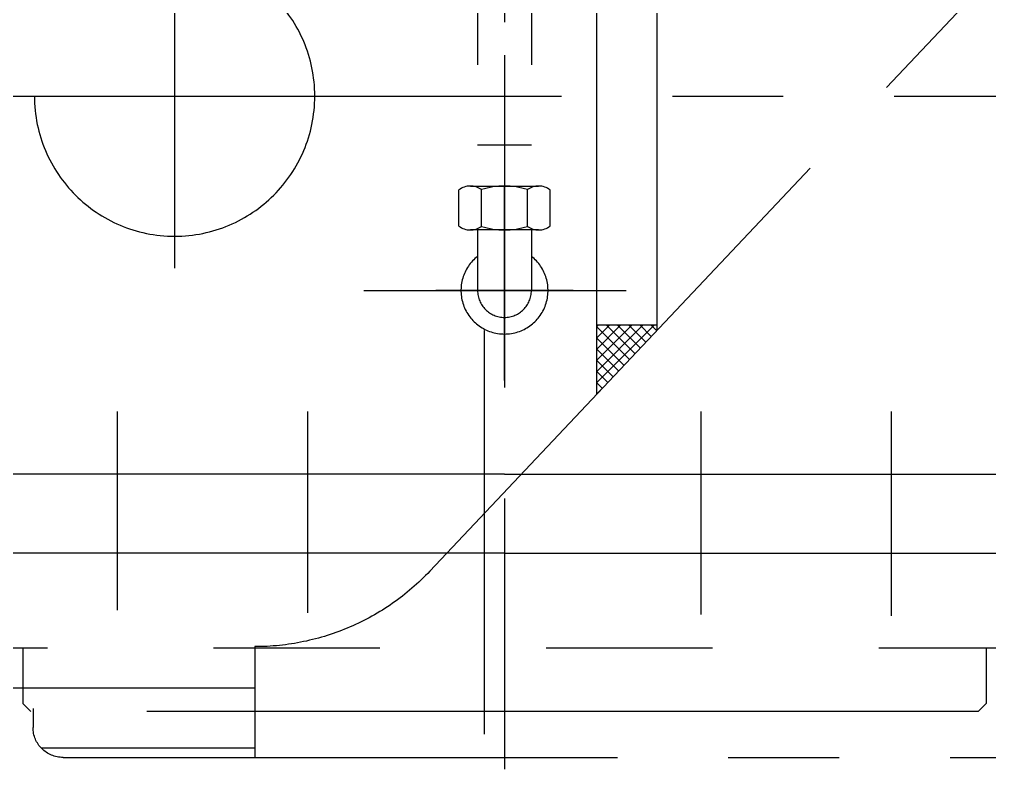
# Model space of a CAD drawing. Header units: millimetres. Extents: x 0 to 14700, y -398 to 10395.
# Drawn here: x 8946 to 9558, y 4662 to 5137 of the extents above; entities that cross this region are included whole.
import ezdxf

# ---------------------------------------------------------------- set-up
doc = ezdxf.new("R2010")
doc.units = ezdxf.units.MM
doc.header["$LTSCALE"] = 350
doc.linetypes.add('G', pattern=[2, 1.25, -0.25, 0.25, -0.25])
doc.linetypes.add('K', pattern=[2.5, 1.25, -0.25, 0.25, -0.25, 0.25, -0.25])
for name, color, linetype in [('01', 7, 'Continuous'), ('05', 142, 'G'), ('07', 6, 'K')]:
    doc.layers.add(name, color=color, linetype=linetype)

# ---------------------------------------------------------------- blocks, each defined once
blk = doc.blocks.new('A$C2F3B3551')
at = {"layer": '07', "linetype": 'K', "ltscale": 0.8}
h = blk.add_hatch(dxfattribs=at)
h.set_pattern_fill('_USER', color=6, scale=5, angle=45, style=0, double=1, pattern_type=0)
h.set_pattern_definition([(135, (11033.1927, -4964.1644), (3.535534, 3.535534), []), (45, (11033.1927, -4964.1644), (3.535534, -3.535534), [])])
h.paths.add_polyline_path([(813, 1768.86), (775, 1809.13), (775, 1812.43), (813, 1812.43)])
at = {"layer": '05', "color": 142, "linetype": 'G', "ltscale": 0.8}
for p, q in [((1079.6, 2053.37), (1079.6, 1848.56)), ((1185.32, 1957.23), (84.87, 1957.23))]:
    blk.add_line(p, q, dxfattribs=at)
at = {"layer": '05', "color": 4, "linetype": 'G', "ltscale": 0.8}
blk.add_line((884, 434.16), (884, 1809.24), dxfattribs=at)
at = {"layer": '07', "color": 6, "linetype": 'K', "ltscale": 0.8}
for p, q in [((775, 1809.13), (775, 2161.43)), ((813, 1768.86), (813, 2161.43)), ((918.45, 1657.11), (461.19, 2141.68)), ((775, 1812.43), (813, 1812.43)), ((1029, 1609.43), (1029, 1539.43)), ((7658, 1583.43), (1029, 1583.43)), ((8839, 1570.43), (1169, 1570.43)), ((1169, 1570.43), (1169, 1558.43)), ((1163.86, 1545.43), (1029, 1545.43)), ((1150, 1539.43), (356, 1539.43))]:
    blk.add_line(p, q, dxfattribs=at)
blk.add_circle((1079.6, 1957.23), 88.5, dxfattribs=at)
for centre, radius, start, end in [((1029, 1761.43), 152, 223.33928, 270), ((1150, 1558.43), 19, 270, 0)]:
    blk.add_arc(centre, radius, start, end, dxfattribs=at)
blk = doc.blocks.new('rtrtrt')
at = {"layer": '07', "color": 6, "linetype": 'K'}
for p, q in [((8099.72, 22091.48), (8099.72, 21480.32)), ((8082.72, 22064.45), (8082.72, 21550.45)), ((8116.72, 22064.45), (8116.72, 21550.45)), ((8082.72, 21576.45), (8116.72, 21576.45)), ((8070.85, 21525.14), (8070.85, 21547.99)), ((8078.17, 21550.45), (8121.27, 21550.45)), ((8085.29, 21524.97), (8085.29, 21548.16)), ((8114.15, 21524.97), (8114.15, 21548.16)), ((8128.59, 21525.14), (8128.59, 21547.99)), ((8099.72, 21527.87), (8099.72, 21441.03)), ((8121.27, 21522.68), (8078.17, 21522.68)), ((8082.72, 21522.68), (8082.72, 21484.45)), ((8116.72, 21522.68), (8116.72, 21484.45)), ((8010.8, 21484.45), (8176.45, 21484.45)), ((8143.14, 21484.45), (8056.3, 21484.45)), ((7855.39, 21282.57), (7855.39, 21407.94)), ((7975.64, 21280.72), (7975.64, 21407.94)), ((8223.8, 21279.74), (8223.8, 21407.94)), ((8344.05, 21278.97), (8344.05, 21407.94))]:
    blk.add_line(p, q, dxfattribs=at)
at = {"layer": '07', "color": 6, "linetype": 'K', "ltscale": 0.8}
for p, q in [((8099.72, 22053.11), (8099.72, 21182.04)), ((8099.72, 21427.63), (8099.72, 21549.94)), ((8099.72, 21368.45), (7338.37, 21368.45)), ((8099.72, 21368.45), (8861.07, 21368.45)), ((8099.72, 21318.45), (7338.37, 21318.45)), ((8099.72, 21318.45), (8861.07, 21318.45))]:
    blk.add_line(p, q, dxfattribs=at)
at = {"layer": '07', "color": 6, "linetype": 'K', "ltscale": 1.2}
for p, q in [((8861.07, 21258.45), (7338.37, 21258.45)), ((7795.62, 21258.45), (7795.62, 21223.45)), ((7795.62, 21258.45), (7795.62, 21223.45)), ((8403.82, 21258.45), (8403.82, 21223.45)), ((7800.62, 21218.45), (7795.62, 21223.45)), ((7800.62, 21218.45), (7795.62, 21223.45)), ((8398.82, 21218.45), (8403.82, 21223.45)), ((8398.82, 21218.45), (7800.62, 21218.45)), ((8398.82, 21218.45), (7800.62, 21218.45))]:
    blk.add_line(p, q, dxfattribs=at)
at = {"layer": '07', "color": 6, "linetype": 'K'}
for centre, radius, start, end in [((8078.18, 21538.29), 12.16, 54.26374, 127.05882), ((8099.72, 21503.82), 46.63, 71.9687, 108.0313), ((8121.26, 21538.29), 12.16, 52.94118, 125.73626), ((8078.18, 21534.84), 12.16, 232.94118, 305.73626), ((8099.72, 21569.31), 46.63, 251.9687, 288.0313), ((8121.26, 21534.84), 12.16, 234.26374, 307.05882), ((8099.72, 21484.45), 27.5, 128.18348, 51.81652), ((8099.72, 21484.45), 17, 180, 0)]:
    blk.add_arc(centre, radius, start, end, dxfattribs=at)

msp = doc.modelspace()

# ---------------------------------------------------------------- block references
at = {"layer": '01'}
msp.add_blockref('rtrtrt', (1152.33, -16519.14), dxfattribs=at)
at = {"layer": '05', "color": 142, "linetype": 'G', "xscale": -1}
msp.add_blockref('A$C2F3B3551', (10123.35, 3130.88), dxfattribs=at)

doc.saveas('drawing.dxf')
